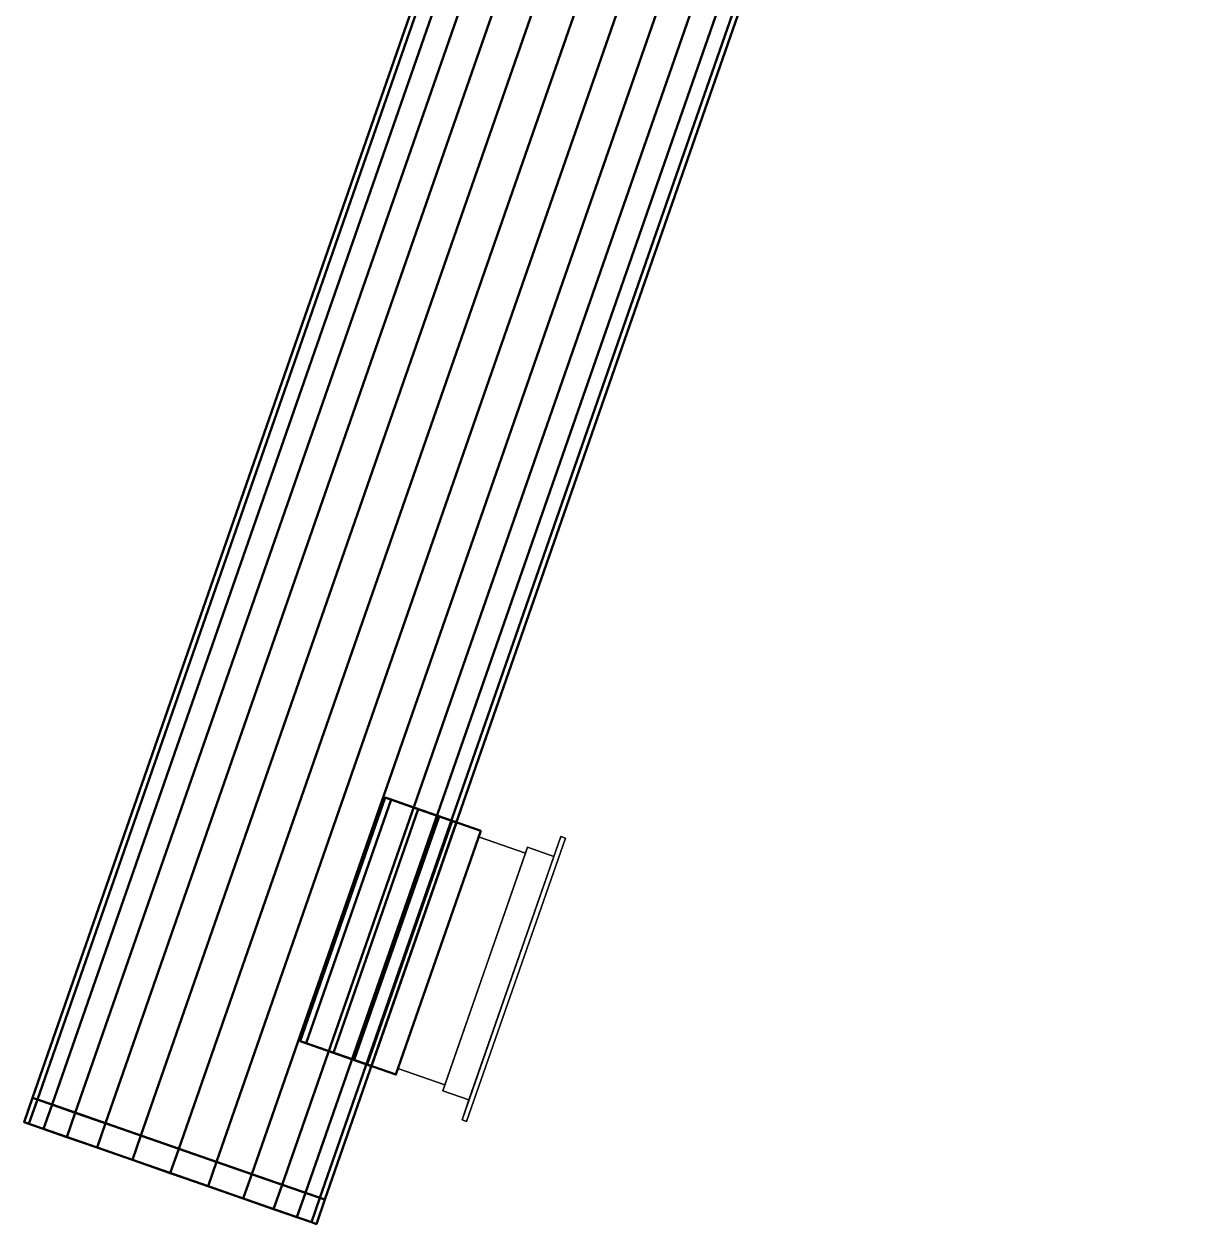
# Model space of a CAD drawing. Header units: inches. Extents: x -1654 to 1344, y -1538 to 36.
# Drawn here: x -322.3 to -276.69, y -1537.91 to -1491.4 of the extents above; entities that cross this region are included whole.
import ezdxf

# ---------------------------------------------------------------- set-up
doc = ezdxf.new("R2010")
doc.units = ezdxf.units.IN
doc.header["$MEASUREMENT"] = 0
doc.linetypes.add('Center', pattern=[1.25, 0.25, -0.1875, 0.625, -0.1875])
for name, color, linetype, lineweight in [('M-HVAC-CDFF', 3, 'Continuous', 30), ('M-HVAC-CDFF-SA', 3, 'Continuous', 30), ('M-HVAC-DUCT', 1, 'Center', 30), ('M-HVAC-DUCT-SA', 1, 'Continuous', 50)]:
    doc.layers.add(name, color=color, linetype=linetype, lineweight=lineweight)

# ---------------------------------------------------------------- blocks, each defined once
blk = doc.blocks.new('Supply Diffuser - Sidewall - 10 x 10-949893-_3D_')
at = {"layer": 'M-HVAC-CDFF'}
mesh = blk.add_polyface(dxfattribs=at)
corners = [(-4.75, 3, 4.75), (4.75, 3, 4.75), (4.75, 3, -4.75), (-4.75, 3, -4.75)]
mesh.append_faces([[corners[k] for k in face] for face in [(2, 3, 0, 1)]])
mesh = blk.add_polyface(dxfattribs=at)
corners = [(-4.75, 3, 4.75), (-4.75, 3, -4.75), (-4.75, 1.078125, -4.75), (-4.75, 1.078125, 4.75)]
mesh.append_faces([[corners[k] for k in face] for face in [(2, 3, 0, 1)]])
mesh = blk.add_polyface(dxfattribs=at)
corners = [(-4.75, 3, -4.75), (4.75, 3, -4.75), (4.75, 1.078125, -4.75), (-4.75, 1.078125, -4.75)]
mesh.append_faces([[corners[k] for k in face] for face in [(2, 3, 0, 1)]])
mesh = blk.add_polyface(dxfattribs=at)
corners = [(4.75, 3, 4.75), (-4.75, 3, 4.75), (-4.75, 1.078125, 4.75), (4.75, 1.078125, 4.75)]
mesh.append_faces([[corners[k] for k in face] for face in [(2, 3, 0, 1)]])
mesh = blk.add_polyface(dxfattribs=at)
corners = [(4.75, 3, -4.75), (4.75, 3, 4.75), (4.75, 1.078125, 4.75), (4.75, 1.078125, -4.75)]
mesh.append_faces([[corners[k] for k in face] for face in [(2, 3, 0, 1)]])
mesh = blk.add_polyface(dxfattribs=at)
corners = [(-5, 1.078125, 5), (5, 1.078125, 5), (5, 1.078125, -5), (-5, 1.078125, -5), (-4.75, 1.078125, 4.75), (-4.75, 1.078125, -4.75), (4.75, 1.078125, -4.75), (4.75, 1.078125, 4.75)]
mesh.append_faces([[corners[k] for k in face] for face in [(3, 5, 6, 2), (2, 6, 7, 1)]], dxfattribs={"vtx0": -1, "vtx2": -1})
mesh.append_faces([[corners[k] for k in face] for face in [(4, 5, 3, 0), (7, 4, 0, 1)]], dxfattribs={"vtx1": -1, "vtx3": -1})
mesh = blk.add_polyface(dxfattribs=at)
corners = [(-5, 1.078125, 5), (-5, 1.078125, -5), (-5, 0, -5), (-5, 0, 5)]
mesh.append_faces([[corners[k] for k in face] for face in [(2, 3, 0, 1)]])
mesh = blk.add_polyface(dxfattribs=at)
corners = [(-5, 1.078125, -5), (5, 1.078125, -5), (5, 0, -5), (-5, 0, -5)]
mesh.append_faces([[corners[k] for k in face] for face in [(2, 3, 0, 1)]])
mesh = blk.add_polyface(dxfattribs=at)
corners = [(5, 1.078125, 5), (-5, 1.078125, 5), (-5, 0, 5), (5, 0, 5)]
mesh.append_faces([[corners[k] for k in face] for face in [(2, 3, 0, 1)]])
mesh = blk.add_polyface(dxfattribs=at)
corners = [(5, 1.078125, -5), (5, 1.078125, 5), (5, 0, 5), (5, 0, -5)]
mesh.append_faces([[corners[k] for k in face] for face in [(2, 3, 0, 1)]])
mesh = blk.add_polyface(dxfattribs=at)
corners = [(5.8125, 0, 5.8125), (5.8125, 0, -5.8125), (-5.8125, 0, -5.8125), (-5.8125, 0, 5.8125), (-5, 0, 5), (-5, 0, -5), (5, 0, -5), (5, 0, 5)]
mesh.append_faces([[corners[k] for k in face] for face in [(3, 4, 5, 2), (2, 5, 6, 1)]], dxfattribs={"vtx0": -1, "vtx2": -1})
mesh.append_faces([[corners[k] for k in face] for face in [(7, 4, 3, 0), (6, 7, 0, 1)]], dxfattribs={"vtx1": -1, "vtx3": -1})
mesh = blk.add_polyface(dxfattribs=at)
corners = [(-5.8125, -0.1875, 5.8125), (5.8125, -0.1875, 5.8125), (5.8125, 0, 5.8125), (-5.8125, 0, 5.8125)]
mesh.append_faces([[corners[k] for k in face] for face in [(0, 1, 2, 3)]])
mesh = blk.add_polyface(dxfattribs=at)
corners = [(-5.8125, -0.1875, -5.8125), (-5.8125, -0.1875, 5.8125), (-5.8125, 0, 5.8125), (-5.8125, 0, -5.8125)]
mesh.append_faces([[corners[k] for k in face] for face in [(0, 1, 2, 3)]])
mesh = blk.add_polyface(dxfattribs=at)
corners = [(5.8125, -0.1875, -5.8125), (-5.8125, -0.1875, -5.8125), (-5.8125, 0, -5.8125), (5.8125, 0, -5.8125)]
mesh.append_faces([[corners[k] for k in face] for face in [(0, 1, 2, 3)]])
mesh = blk.add_polyface(dxfattribs=at)
corners = [(5.8125, -0.1875, 5.8125), (-5.8125, -0.1875, 5.8125), (-5.8125, -0.1875, -5.8125), (5.8125, -0.1875, -5.8125)]
mesh.append_faces([[corners[k] for k in face] for face in [(3, 0, 1, 2)]])
mesh = blk.add_polyface(dxfattribs=at)
corners = [(5.8125, -0.1875, 5.8125), (5.8125, -0.1875, -5.8125), (5.8125, 0, -5.8125), (5.8125, 0, 5.8125)]
mesh.append_faces([[corners[k] for k in face] for face in [(0, 1, 2, 3)]])
blk = doc.blocks.new('Rectangular Takeoff - Standard-913345-_3D_')
at = {"layer": 'M-HVAC-DUCT', "color": 8, "linetype": 'Continuous', "lineweight": 50}
mesh = blk.add_polyface(dxfattribs=at)
corners = [(-2.923, -5, 5), (-2.923, 5, 5), (-2.923, 5, -5), (-2.923, -5, -5)]
mesh.append_faces([[corners[k] for k in face] for face in [(1, 2, 3, 0)]], dxfattribs={"color": 8})
mesh = blk.add_polyface(dxfattribs=at)
corners = [(-2.923, 5, -5), (1, 5, -5), (1, -5, -5), (-2.923, -5, -5)]
mesh.append_faces([[corners[k] for k in face] for face in [(2, 3, 0, 1)]], dxfattribs={"color": 8})
mesh = blk.add_polyface(dxfattribs=at)
corners = [(-2.923, 5, 5), (1, 5, 5), (1, 5, -5), (-2.923, 5, -5)]
mesh.append_faces([[corners[k] for k in face] for face in [(2, 3, 0, 1)]], dxfattribs={"color": 8})
mesh = blk.add_polyface(dxfattribs=at)
corners = [(1, -5, 5), (1, 5, 5), (-2.923, 5, 5), (-2.923, -5, 5)]
mesh.append_faces([[corners[k] for k in face] for face in [(2, 3, 0, 1)]], dxfattribs={"color": 8})
mesh = blk.add_polyface(dxfattribs=at)
corners = [(1, -5, 5), (1, -5, -5), (1, 5, -5), (1, 5, 5)]
mesh.append_faces([[corners[k] for k in face] for face in [(3, 0, 1, 2)]], dxfattribs={"color": 8})
mesh = blk.add_polyface(dxfattribs=at)
corners = [(-2.923, -5, -5), (1, -5, -5), (1, -5, 5), (-2.923, -5, 5)]
mesh.append_faces([[corners[k] for k in face] for face in [(3, 0, 1, 2)]], dxfattribs={"color": 8})
blk = doc.blocks.new('Round Endcap - Standard-694799-_3D_')
at = {"layer": 'M-HVAC-DUCT', "color": 8, "linetype": 'Continuous', "lineweight": 50}
mesh = blk.add_polyface(dxfattribs=at)
corners = [(0, 0, 6), (0, 1.553, 5.796), (0, 3, 5.196), (0, 4.243, 4.243), (0, 5.196, 3), (0, 5.796, 1.553), (0, 6), (0, 5.796, -1.553), (0, 5.196, -3), (0, 4.243, -4.243), (0, 3, -5.196), (0, 1.553, -5.796), (0, 0, -6), (0, -1.553, -5.796), (0, -3, -5.196), (0, -4.243, -4.243), (0, -5.196, -3), (0, -5.796, -1.553), (0, -6), (0, -5.796, 1.553), (0, -5.196, 3), (0, -4.243, 4.243), (0, -3, 5.196), (0, -1.553, 5.796)]
mesh.append_faces([[corners[k] for k in face] for face in [(2, 12, 1), (3, 6, 2)]], dxfattribs={"vtx0": -1, "vtx1": -1, "color": 8})
mesh.append_faces([[corners[k] for k in face] for face in [(12, 17, 0, 1)]], dxfattribs={"vtx0": -1, "vtx1": -1, "vtx3": -1, "color": 8})
mesh.append_faces([[corners[k] for k in face] for face in [(17, 21, 22)]], dxfattribs={"vtx0": -1, "vtx2": -1, "color": 8})
mesh.append_faces([[corners[k] for k in face] for face in [(12, 7, 8, 9)]], dxfattribs={"vtx0": -1, "vtx3": -1, "color": 8})
mesh.append_faces([[corners[k] for k in face] for face in [(18, 19, 17)]], dxfattribs={"vtx1": -1, "color": 8})
mesh.append_faces([[corners[k] for k in face] for face in [(20, 21, 17, 19)]], dxfattribs={"vtx1": -1, "vtx2": -1, "color": 8})
mesh.append_faces([[corners[k] for k in face] for face in [(6, 7, 12, 2)]], dxfattribs={"vtx1": -1, "vtx2": -1, "vtx3": -1, "color": 8})
mesh.append_faces([[corners[k] for k in face] for face in [(10, 11, 12, 9), (4, 5, 6, 3)]], dxfattribs={"vtx2": -1, "color": 8})
mesh.append_faces([[corners[k] for k in face] for face in [(12, 13, 14, 17), (22, 23, 0, 17)]], dxfattribs={"vtx2": -1, "vtx3": -1, "color": 8})
mesh.append_faces([[corners[k] for k in face] for face in [(14, 15, 16, 17)]], dxfattribs={"vtx3": -1, "color": 8})
mesh = blk.add_polyface(dxfattribs=at)
corners = [(0, 6), (0, 5.796, 1.553), (0, 5.196, 3), (0, 4.243, 4.243), (0, 3, 5.196), (0, 1.553, 5.796), (0, 0, 6), (1, 0, 6), (1, 1.553, 5.796), (1, 3, 5.196), (1, 4.243, 4.243), (1, 5.196, 3), (1, 5.796, 1.553), (1, 6)]
mesh.append_faces([[corners[k] for k in face] for face in [(1, 12, 13, 0)]], dxfattribs={"vtx0": -1, "color": 8})
mesh.append_faces([[corners[k] for k in face] for face in [(5, 8, 9, 4), (10, 3, 4, 9), (2, 11, 12, 1), (11, 2, 3, 10)]], dxfattribs={"vtx0": -1, "vtx2": -1, "color": 8})
mesh.append_faces([[corners[k] for k in face] for face in [(6, 7, 8, 5)]], dxfattribs={"vtx2": -1, "color": 8})
mesh = blk.add_polyface(dxfattribs=at)
corners = [(0, 0, -6), (0, 1.553, -5.796), (0, 3, -5.196), (0, 4.243, -4.243), (0, 5.196, -3), (0, 5.796, -1.553), (0, 6), (1, 6), (1, 5.796, -1.553), (1, 5.196, -3), (1, 4.243, -4.243), (1, 3, -5.196), (1, 1.553, -5.796), (1, 0, -6)]
mesh.append_faces([[corners[k] for k in face] for face in [(5, 8, 9, 4), (10, 3, 4, 9), (2, 11, 12, 1), (11, 2, 3, 10)]], dxfattribs={"vtx0": -1, "vtx2": -1, "color": 8})
mesh.append_faces([[corners[k] for k in face] for face in [(6, 7, 8, 5)]], dxfattribs={"vtx2": -1, "color": 8})
mesh.append_faces([[corners[k] for k in face] for face in [(12, 13, 0, 1)]], dxfattribs={"vtx3": -1, "color": 8})
mesh = blk.add_polyface(dxfattribs=at)
corners = [(1, 0, 6), (1, -1.553, 5.796), (1, -3, 5.196), (1, -4.243, 4.243), (1, -5.196, 3), (1, -5.796, 1.553), (1, -6), (1, -5.796, -1.553), (1, -5.196, -3), (1, -4.243, -4.243), (1, -3, -5.196), (1, -1.553, -5.796), (1, 0, -6), (1, 1.553, -5.796), (1, 3, -5.196), (1, 4.243, -4.243), (1, 5.196, -3), (1, 5.796, -1.553), (1, 6), (1, 5.796, 1.553), (1, 5.196, 3), (1, 4.243, 4.243), (1, 3, 5.196), (1, 1.553, 5.796)]
mesh.append_faces([[corners[k] for k in face] for face in [(10, 8, 9), (6, 3, 4, 5)]], dxfattribs={"vtx0": -1, "color": 8})
mesh.append_faces([[corners[k] for k in face] for face in [(23, 11, 22)]], dxfattribs={"vtx0": -1, "vtx1": -1, "color": 8})
mesh.append_faces([[corners[k] for k in face] for face in [(6, 23, 1, 2)]], dxfattribs={"vtx0": -1, "vtx1": -1, "vtx3": -1, "color": 8})
mesh.append_faces([[corners[k] for k in face] for face in [(17, 21, 22), (6, 2, 3)]], dxfattribs={"vtx0": -1, "vtx2": -1, "color": 8})
mesh.append_faces([[corners[k] for k in face] for face in [(11, 16, 17, 22), (6, 10, 11, 23)]], dxfattribs={"vtx0": -1, "vtx2": -1, "vtx3": -1, "color": 8})
mesh.append_faces([[corners[k] for k in face] for face in [(17, 19, 20, 21)]], dxfattribs={"vtx0": -1, "vtx3": -1, "color": 8})
mesh.append_faces([[corners[k] for k in face] for face in [(15, 16, 11, 14)]], dxfattribs={"vtx1": -1, "vtx2": -1, "color": 8})
mesh.append_faces([[corners[k] for k in face] for face in [(23, 0, 1), (17, 18, 19)]], dxfattribs={"vtx2": -1, "color": 8})
mesh.append_faces([[corners[k] for k in face] for face in [(6, 7, 8, 10)]], dxfattribs={"vtx2": -1, "vtx3": -1, "color": 8})
mesh.append_faces([[corners[k] for k in face] for face in [(11, 12, 13, 14)]], dxfattribs={"vtx3": -1, "color": 8})
mesh = blk.add_polyface(dxfattribs=at)
corners = [(0, -6), (0, -5.796, -1.553), (0, -5.196, -3), (0, -4.243, -4.243), (0, -3, -5.196), (0, -1.553, -5.796), (0, 0, -6), (1, 0, -6), (1, -1.553, -5.796), (1, -3, -5.196), (1, -4.243, -4.243), (1, -5.196, -3), (1, -5.796, -1.553), (1, -6)]
mesh.append_faces([[corners[k] for k in face] for face in [(1, 12, 13, 0)]], dxfattribs={"vtx0": -1, "color": 8})
mesh.append_faces([[corners[k] for k in face] for face in [(5, 8, 9, 4), (10, 3, 4, 9), (2, 11, 12, 1), (11, 2, 3, 10)]], dxfattribs={"vtx0": -1, "vtx2": -1, "color": 8})
mesh.append_faces([[corners[k] for k in face] for face in [(6, 7, 8, 5)]], dxfattribs={"vtx2": -1, "color": 8})
mesh = blk.add_polyface(dxfattribs=at)
corners = [(0, 0, 6), (0, -1.553, 5.796), (0, -3, 5.196), (0, -4.243, 4.243), (0, -5.196, 3), (0, -5.796, 1.553), (0, -6), (1, -6), (1, -5.796, 1.553), (1, -5.196, 3), (1, -4.243, 4.243), (1, -3, 5.196), (1, -1.553, 5.796), (1, 0, 6)]
mesh.append_faces([[corners[k] for k in face] for face in [(1, 12, 13, 0)]], dxfattribs={"vtx0": -1, "color": 8})
mesh.append_faces([[corners[k] for k in face] for face in [(5, 8, 9, 4), (10, 3, 4, 9), (2, 11, 12, 1), (11, 2, 3, 10)]], dxfattribs={"vtx0": -1, "vtx2": -1, "color": 8})
mesh.append_faces([[corners[k] for k in face] for face in [(6, 7, 8, 5)]], dxfattribs={"vtx2": -1, "color": 8})

msp = doc.modelspace()

# ---------------------------------------------------------------- linework, layer by layer
at = {"layer": 'M-HVAC-DUCT', "color": 5}
for p, q in [((-282.357, -1437.565, 1332), (-316.304, -1534.992, 1332)), ((-282.357, -1437.565, 1332), (-316.304, -1534.992, 1332)), ((-316.304, -1534.992, 1332), (-316.633, -1535.936, 1332))]:
    msp.add_line(p, q, dxfattribs=at)

# ---------------------------------------------------------------- block references
at = {"layer": 'M-HVAC-CDFF-SA', "rotation": 70.79013128408327}
msp.add_blockref('Supply Diffuser - Sidewall - 10 x 10-949893-_3D_', (-303.411, -1528.381, 1332), dxfattribs=at)
at = {"layer": 'M-HVAC-DUCT-SA', "color": 8, "extrusion": (0, 0, -1), "rotation": 199.2098687159157}
msp.add_blockref('Rectangular Takeoff - Standard-913345-_3D_', (307.188, -1527.065, -1332), dxfattribs=at)
at = {"layer": 'M-HVAC-DUCT-SA', "color": 8, "rotation": 250.790131284083}
msp.add_blockref('Round Endcap - Standard-694799-_3D_', (-316.304, -1534.992, 1332), dxfattribs=at)

# ---------------------------------------------------------------- meshes
at = {"layer": 'M-HVAC-DUCT-SA', "color": 8}
mesh = msp.add_polyface(dxfattribs=at)
corners = [(-282.357, -1437.565, 1338), (-283.824, -1437.054, 1337.796), (-285.19, -1436.578, 1337.196), (-286.364, -1436.169, 1336.243), (-287.264, -1435.855, 1335), (-287.83, -1435.658, 1333.553), (-288.023, -1435.59, 1332), (-321.97, -1533.017, 1332), (-321.777, -1533.085, 1333.553), (-321.211, -1533.282, 1335), (-320.31, -1533.596, 1336.243), (-319.137, -1534.004, 1337.196), (-317.77, -1534.481, 1337.796), (-316.304, -1534.992, 1338)]
mesh.append_faces([[corners[k] for k in face] for face in [(7, 8, 5, 6)]], dxfattribs={"vtx1": -1, "color": 8})
mesh.append_faces([[corners[k] for k in face] for face in [(8, 9, 4, 5), (3, 4, 9, 10), (11, 12, 1, 2), (2, 3, 10, 11)]], dxfattribs={"vtx1": -1, "vtx3": -1, "color": 8})
mesh.append_faces([[corners[k] for k in face] for face in [(12, 13, 0, 1)]], dxfattribs={"vtx3": -1, "color": 8})
mesh = msp.add_polyface(dxfattribs=at)
corners = [(-288.023, -1435.59, 1332), (-287.83, -1435.658, 1330.447), (-287.264, -1435.855, 1329), (-286.364, -1436.169, 1327.757), (-285.19, -1436.578, 1326.804), (-283.824, -1437.054, 1326.204), (-282.357, -1437.565, 1326), (-316.304, -1534.992, 1326), (-317.77, -1534.481, 1326.204), (-319.137, -1534.004, 1326.804), (-320.31, -1533.596, 1327.757), (-321.211, -1533.282, 1329), (-321.777, -1533.085, 1330.447), (-321.97, -1533.017, 1332)]
mesh.append_faces([[corners[k] for k in face] for face in [(7, 8, 5, 6)]], dxfattribs={"vtx1": -1, "color": 8})
mesh.append_faces([[corners[k] for k in face] for face in [(8, 9, 4, 5), (3, 4, 9, 10), (11, 12, 1, 2), (2, 3, 10, 11)]], dxfattribs={"vtx1": -1, "vtx3": -1, "color": 8})
mesh.append_faces([[corners[k] for k in face] for face in [(12, 13, 0, 1)]], dxfattribs={"vtx3": -1, "color": 8})
mesh = msp.add_polyface(dxfattribs=at)
corners = [(-276.691, -1439.539, 1332), (-276.885, -1439.472, 1333.553), (-277.451, -1439.274, 1335), (-278.351, -1438.961, 1336.243), (-279.524, -1438.552, 1337.196), (-280.891, -1438.076, 1337.796), (-282.357, -1437.565, 1338), (-316.304, -1534.992, 1338), (-314.837, -1535.503, 1337.796), (-313.471, -1535.979, 1337.196), (-312.297, -1536.388, 1336.243), (-311.397, -1536.701, 1335), (-310.831, -1536.898, 1333.553), (-310.638, -1536.966, 1332)]
mesh.append_faces([[corners[k] for k in face] for face in [(7, 8, 5, 6)]], dxfattribs={"vtx1": -1, "color": 8})
mesh.append_faces([[corners[k] for k in face] for face in [(8, 9, 4, 5), (3, 4, 9, 10), (11, 12, 1, 2), (2, 3, 10, 11)]], dxfattribs={"vtx1": -1, "vtx3": -1, "color": 8})
mesh.append_faces([[corners[k] for k in face] for face in [(12, 13, 0, 1)]], dxfattribs={"vtx3": -1, "color": 8})
mesh = msp.add_polyface(dxfattribs=at)
corners = [(-282.357, -1437.565, 1326), (-280.891, -1438.076, 1326.204), (-279.524, -1438.552, 1326.804), (-278.351, -1438.961, 1327.757), (-277.451, -1439.274, 1329), (-276.885, -1439.472, 1330.447), (-276.691, -1439.539, 1332), (-310.638, -1536.966, 1332), (-310.831, -1536.898, 1330.447), (-311.397, -1536.701, 1329), (-312.297, -1536.388, 1327.757), (-313.471, -1535.979, 1326.804), (-314.837, -1535.503, 1326.204), (-316.304, -1534.992, 1326)]
mesh.append_faces([[corners[k] for k in face] for face in [(7, 8, 5, 6)]], dxfattribs={"vtx1": -1, "color": 8})
mesh.append_faces([[corners[k] for k in face] for face in [(8, 9, 4, 5), (3, 4, 9, 10), (11, 12, 1, 2), (2, 3, 10, 11)]], dxfattribs={"vtx1": -1, "vtx3": -1, "color": 8})
mesh.append_faces([[corners[k] for k in face] for face in [(12, 13, 0, 1)]], dxfattribs={"vtx3": -1, "color": 8})
mesh = msp.add_polyface(dxfattribs=at)
corners = [(-308.304, -1521.382, 1327), (-311.594, -1530.825, 1327), (-311.594, -1530.825, 1337), (-308.304, -1521.382, 1337)]
mesh.append_faces([[corners[k] for k in face] for face in [(1, 2, 3, 0)]], dxfattribs={"color": 8})
mesh = msp.add_polyface(dxfattribs=at)
corners = [(-308.304, -1521.382, 1337), (-311.594, -1530.825, 1337), (-311.367, -1530.904, 1337), (-308.077, -1521.461, 1337)]
mesh.append_faces([[corners[k] for k in face] for face in [(3, 0, 1, 2)]], dxfattribs={"color": 8})
mesh = msp.add_polyface(dxfattribs=at)
corners = [(-311.594, -1530.825, 1327), (-308.304, -1521.382, 1327), (-308.077, -1521.461, 1327), (-311.367, -1530.904, 1327)]
mesh.append_faces([[corners[k] for k in face] for face in [(0, 1, 2, 3)]], dxfattribs={"color": 8})
mesh = msp.add_polyface(dxfattribs=at)
corners = [(-308.304, -1521.382, 1327), (-308.304, -1521.382, 1337), (-308.077, -1521.461, 1337), (-307.02, -1521.829, 1336.041), (-306.217, -1522.109, 1334.837), (-305.714, -1522.284, 1333.463), (-305.543, -1522.343, 1332), (-305.714, -1522.284, 1330.537), (-306.217, -1522.109, 1329.163), (-307.02, -1521.829, 1327.959), (-308.077, -1521.461, 1327)]
mesh.append_faces([[corners[k] for k in face] for face in [(0, 7, 8, 9), (1, 4, 5, 6)]], dxfattribs={"vtx0": -1, "vtx3": -1, "color": 8})
mesh.append_faces([[corners[k] for k in face] for face in [(0, 1, 6, 7)]], dxfattribs={"vtx1": -1, "vtx3": -1, "color": 8})
mesh.append_faces([[corners[k] for k in face] for face in [(9, 10, 0)]], dxfattribs={"vtx2": -1, "color": 8})
mesh.append_faces([[corners[k] for k in face] for face in [(1, 2, 3, 4)]], dxfattribs={"vtx3": -1, "color": 8})
mesh = msp.add_polyface(dxfattribs=at)
corners = [(-308.833, -1531.787, 1332), (-305.543, -1522.343, 1332), (-305.714, -1522.284, 1333.463), (-306.217, -1522.109, 1334.837), (-307.02, -1521.829, 1336.041), (-308.077, -1521.461, 1337), (-311.367, -1530.904, 1337), (-310.311, -1531.272, 1336.041), (-309.507, -1531.552, 1334.837), (-309.004, -1531.727, 1333.463)]
mesh.append_faces([[corners[k] for k in face] for face in [(6, 7, 4, 5)]], dxfattribs={"vtx1": -1, "color": 8})
mesh.append_faces([[corners[k] for k in face] for face in [(3, 4, 7, 8), (8, 9, 2, 3)]], dxfattribs={"vtx1": -1, "vtx3": -1, "color": 8})
mesh.append_faces([[corners[k] for k in face] for face in [(9, 0, 1, 2)]], dxfattribs={"vtx3": -1, "color": 8})
mesh = msp.add_polyface(dxfattribs=at)
corners = [(-305.543, -1522.343, 1332), (-308.833, -1531.787, 1332), (-309.004, -1531.727, 1330.537), (-309.507, -1531.552, 1329.163), (-310.311, -1531.272, 1327.959), (-311.367, -1530.904, 1327), (-308.077, -1521.461, 1327), (-307.02, -1521.829, 1327.959), (-306.217, -1522.109, 1329.163), (-305.714, -1522.284, 1330.537)]
mesh.append_faces([[corners[k] for k in face] for face in [(1, 2, 9, 0)]], dxfattribs={"vtx1": -1, "color": 8})
mesh.append_faces([[corners[k] for k in face] for face in [(8, 9, 2, 3), (3, 4, 7, 8)]], dxfattribs={"vtx1": -1, "vtx3": -1, "color": 8})
mesh.append_faces([[corners[k] for k in face] for face in [(4, 5, 6, 7)]], dxfattribs={"vtx3": -1, "color": 8})
mesh = msp.add_polyface(dxfattribs=at)
corners = [(-311.594, -1530.825, 1337), (-311.594, -1530.825, 1327), (-311.367, -1530.904, 1327), (-310.311, -1531.272, 1327.959), (-309.507, -1531.552, 1329.163), (-309.004, -1531.727, 1330.537), (-308.833, -1531.787, 1332), (-309.004, -1531.727, 1333.463), (-309.507, -1531.552, 1334.837), (-310.311, -1531.272, 1336.041), (-311.367, -1530.904, 1337)]
mesh.append_faces([[corners[k] for k in face] for face in [(0, 7, 8)]], dxfattribs={"vtx0": -1, "vtx2": -1, "color": 8})
mesh.append_faces([[corners[k] for k in face] for face in [(5, 6, 1, 4)]], dxfattribs={"vtx1": -1, "vtx2": -1, "color": 8})
mesh.append_faces([[corners[k] for k in face] for face in [(0, 1, 6, 7)]], dxfattribs={"vtx1": -1, "vtx3": -1, "color": 8})
mesh.append_faces([[corners[k] for k in face] for face in [(9, 10, 0, 8)]], dxfattribs={"vtx2": -1, "color": 8})
mesh.append_faces([[corners[k] for k in face] for face in [(1, 2, 3, 4)]], dxfattribs={"vtx3": -1, "color": 8})
mesh = msp.add_polyface(dxfattribs=at)
corners = [(-321.97, -1533.017, 1332), (-321.777, -1533.085, 1330.447), (-321.211, -1533.282, 1329), (-320.31, -1533.596, 1327.757), (-319.137, -1534.004, 1326.804), (-317.77, -1534.481, 1326.204), (-316.304, -1534.992, 1326), (-314.837, -1535.503, 1326.204), (-313.471, -1535.979, 1326.804), (-312.297, -1536.388, 1327.757), (-311.397, -1536.701, 1329), (-310.831, -1536.898, 1330.447), (-310.638, -1536.966, 1332), (-310.831, -1536.898, 1333.553), (-311.397, -1536.701, 1335), (-312.297, -1536.388, 1336.243), (-313.471, -1535.979, 1337.196), (-314.837, -1535.503, 1337.796), (-316.304, -1534.992, 1338), (-317.77, -1534.481, 1337.796), (-319.137, -1534.004, 1337.196), (-320.31, -1533.596, 1336.243), (-321.211, -1533.282, 1335), (-321.777, -1533.085, 1333.553)]
mesh.append_faces([[corners[k] for k in face] for face in [(21, 19, 20), (7, 5, 6)]], dxfattribs={"vtx0": -1, "color": 8})
mesh.append_faces([[corners[k] for k in face] for face in [(19, 23, 17, 18)]], dxfattribs={"vtx0": -1, "vtx1": -1, "color": 8})
mesh.append_faces([[corners[k] for k in face] for face in [(11, 5, 7, 10)]], dxfattribs={"vtx0": -1, "vtx1": -1, "vtx2": -1, "color": 8})
mesh.append_faces([[corners[k] for k in face] for face in [(17, 5, 11, 13)]], dxfattribs={"vtx0": -1, "vtx1": -1, "vtx2": -1, "vtx3": -1, "color": 8})
mesh.append_faces([[corners[k] for k in face] for face in [(17, 13, 14)]], dxfattribs={"vtx0": -1, "vtx2": -1, "color": 8})
mesh.append_faces([[corners[k] for k in face] for face in [(19, 21, 22, 23)]], dxfattribs={"vtx0": -1, "vtx3": -1, "color": 8})
mesh.append_faces([[corners[k] for k in face] for face in [(1, 2, 5, 17)]], dxfattribs={"vtx1": -1, "vtx2": -1, "vtx3": -1, "color": 8})
mesh.append_faces([[corners[k] for k in face] for face in [(3, 4, 5, 2), (15, 16, 17, 14), (11, 12, 13)]], dxfattribs={"vtx2": -1, "color": 8})
mesh.append_faces([[corners[k] for k in face] for face in [(23, 0, 1, 17)]], dxfattribs={"vtx2": -1, "vtx3": -1, "color": 8})
mesh.append_faces([[corners[k] for k in face] for face in [(7, 8, 9, 10)]], dxfattribs={"vtx3": -1, "color": 8})

doc.saveas('drawing.dxf')
